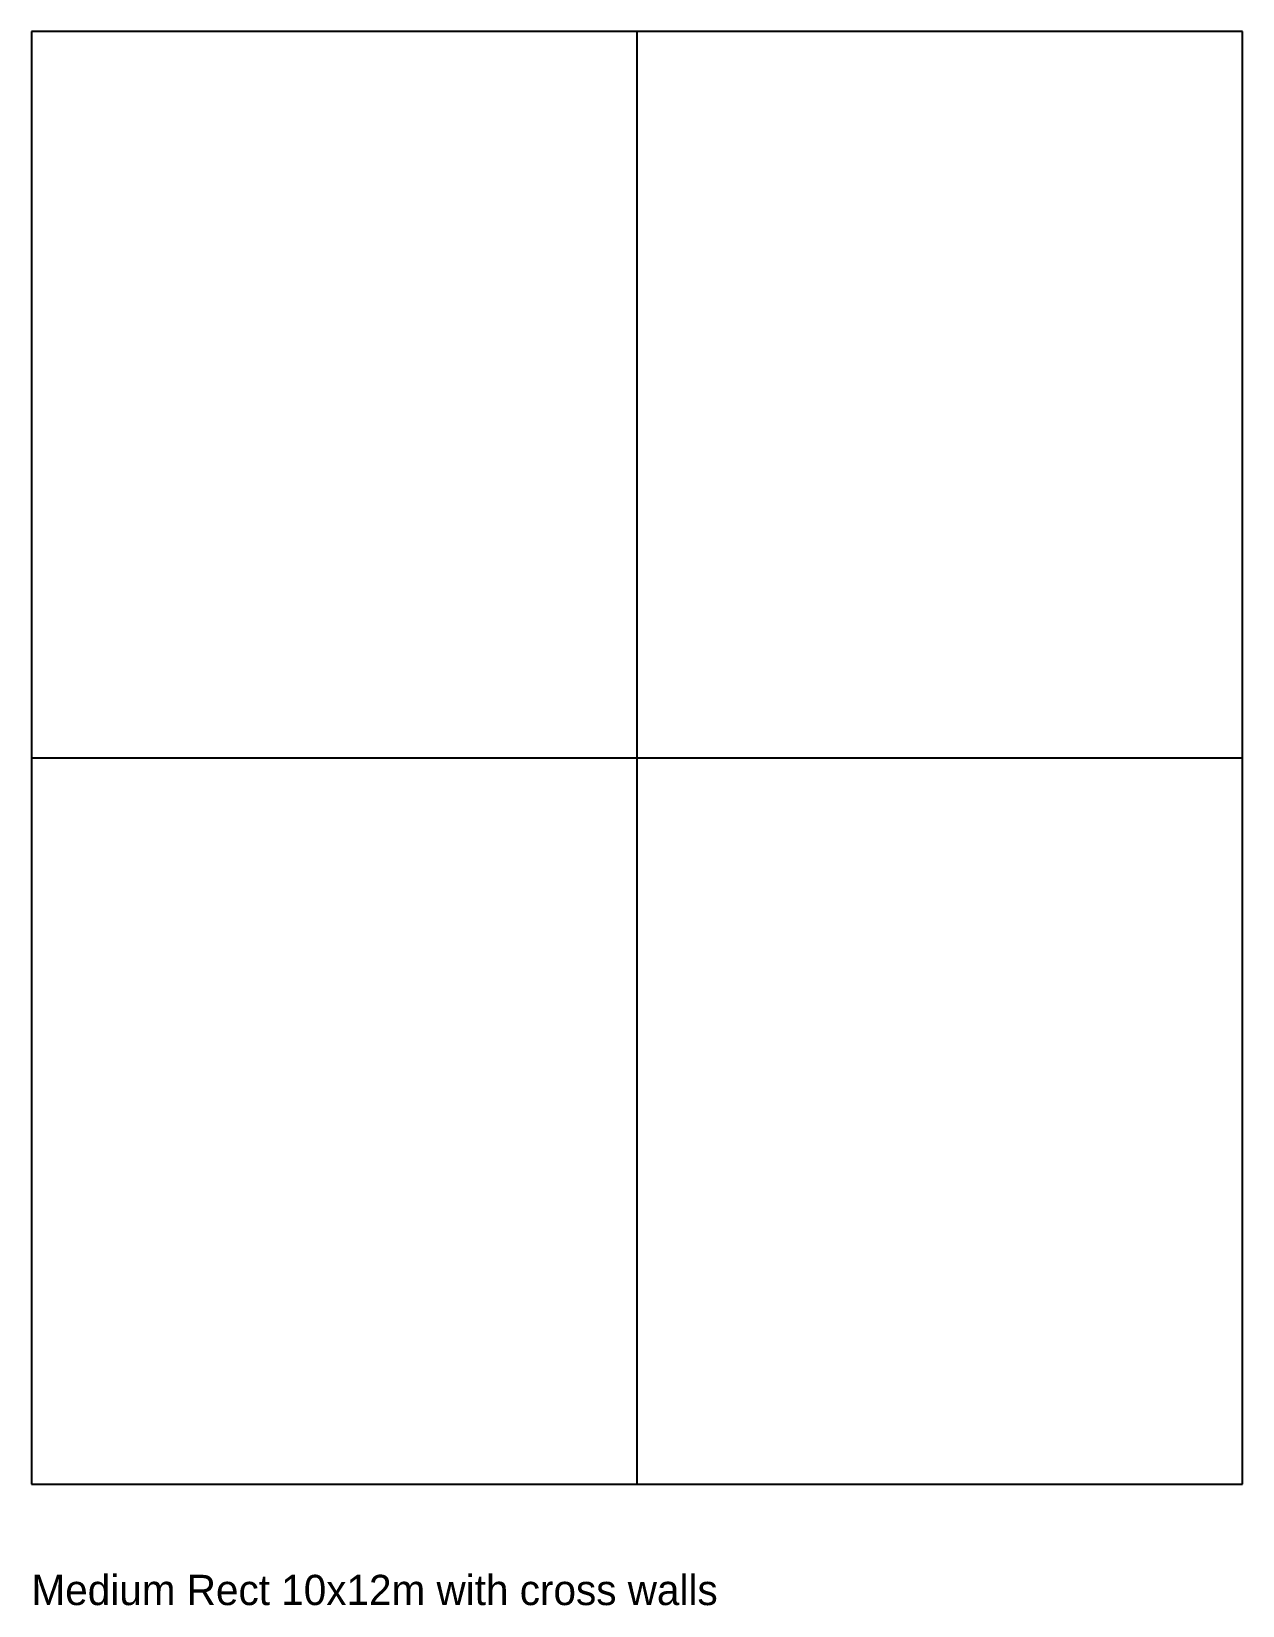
# Model space of a CAD drawing. Header units: metres. Extents: x 0 to 10000, y -1004 to 12000.
import ezdxf

# ---------------------------------------------------------------- set-up
doc = ezdxf.new("R2010")
doc.units = ezdxf.units.M
doc.layers.add('ANNOTATION', color=3, linetype='Continuous')
doc.layers.add('WALLS', color=7, linetype='Continuous')

msp = doc.modelspace()

# ---------------------------------------------------------------- linework, layer by layer
at = {"layer": 'WALLS'}
for p, q in [((10000, 12000), (0, 12000)), ((0, 12000), (0, 0)), ((5000, 0), (5000, 12000)), ((10000, 0), (10000, 12000)), ((0, 6000), (10000, 6000)), ((0, 0), (10000, 0))]:
    msp.add_line(p, q, dxfattribs=at)

# ---------------------------------------------------------------- texts
at = {"layer": 'ANNOTATION'}
msp.add_text('Medium Rect 10x12m with cross walls', height=250, dxfattribs=at).set_placement((0, -1000))

doc.saveas('drawing.dxf')
